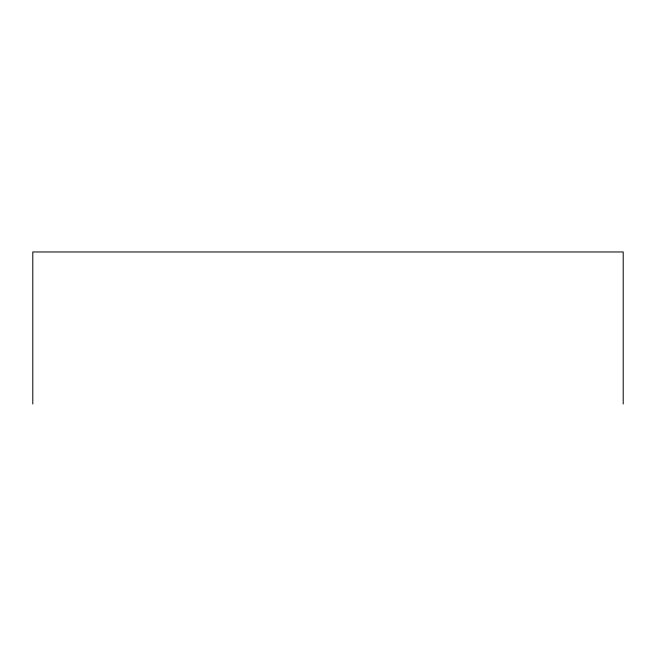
<?xml version="1.0" encoding="UTF-8"?>
<svg xmlns="http://www.w3.org/2000/svg" width="656" height="656" viewBox="0 0 656 656"><rect width="100%" height="100%" fill="white"/><g stroke="black" fill="none" stroke-linecap="round" stroke-linejoin="round"><path stroke-width="0.98" d="M623.2 404.03L623.2 251.97L32.8 251.97L32.8 404.03"/></g></svg>
